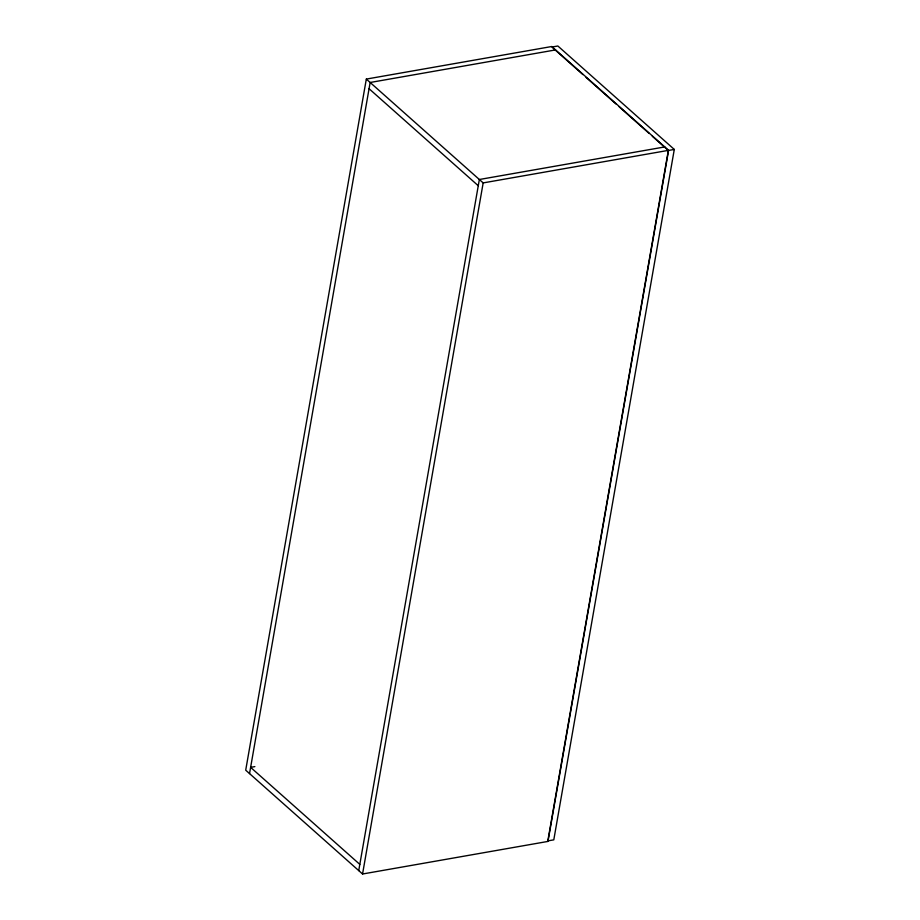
<?xml version="1.0" encoding="UTF-8"?>
<svg xmlns="http://www.w3.org/2000/svg" width="920" height="920" viewBox="0 0 920 920"><rect width="100%" height="100%" fill="white"/><g stroke="black" fill="none" stroke-linecap="round" stroke-linejoin="round"><path stroke-width="1.38" d="M366.321 79.085L245.709 770.189L362.56 874L547.986 841.42L668.598 150.328L551.747 46.517L366.321 79.085L483.172 182.907L668.598 150.328M249.538 773.582L370.15 82.489L555.577 49.91M358.731 870.607L479.354 179.504L664.78 146.924M362.56 874L483.172 182.907M652.303 136.252L668.334 150.489L547.837 840.891L553.794 839.845L674.291 149.431L557.865 46L551.908 47.046M668.334 150.489L674.291 149.431M254.863 766.613L250.619 767.36L359.823 864.386M552.977 48.001L582.877 74.566M586.086 77.418L615.997 103.983M619.194 106.835L649.106 133.4M369.058 88.711L478.262 185.725"/></g></svg>
